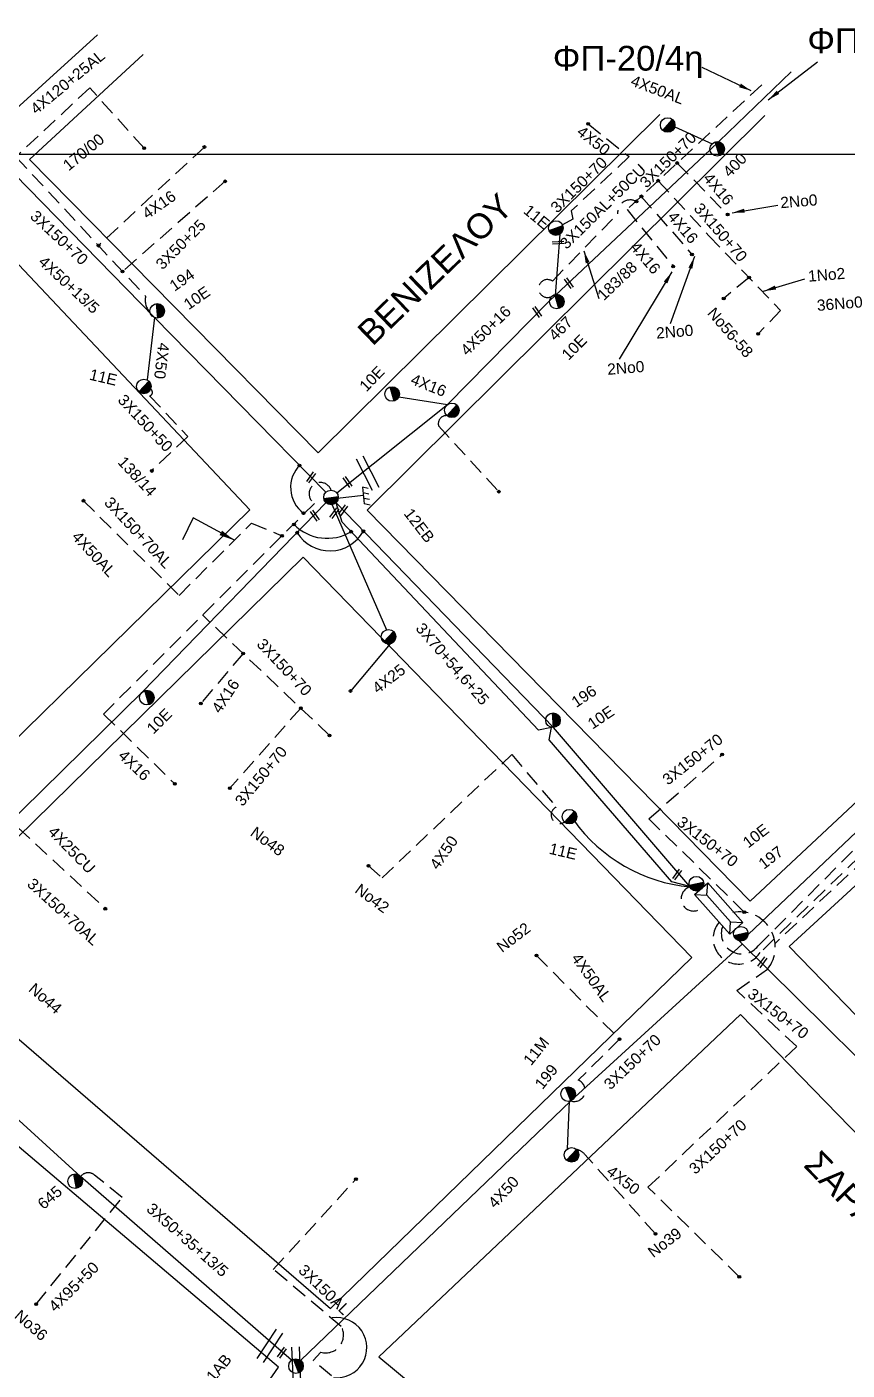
# Model space of a CAD drawing. Header units: millimetres. Extents: x 745 to 5694, y 762 to 3401.
# Drawn here: x 2047.4 to 2179.9, y 1695.2 to 1912.1 of the extents above; entities that cross this region are included whole.
import ezdxf

# ---------------------------------------------------------------- set-up
doc = ezdxf.new("R2010")
doc.units = ezdxf.units.MM
doc.linetypes.add('DASHED', pattern=[19.05, 12.7, -6.35])
for name, color, linetype in [('Άγνωστα', 7, 'Continuous'), ('Γείωση', 7, 'Continuous'), ('Γυμνά εναέρια ΧΤ και ΦΟΠ (3Φ)   4x50+16AL', 7, 'Continuous'), ('Εναέρια παροχή ΧΤ 4x16', 7, 'SYN_LINE'), ('Εναέρια παροχή ΧΤ 4x25', 7, 'SYN_LINE'), ('Επιγραφές - Σχήματα', 7, 'Continuous'), ('Καλώδια ΧΤ   3x150+50CU', 7, 'DASHED'), ('Καλώδια ΧΤ   3x150+70AL', 7, 'DASHED'), ('Καλώδια ΧΤ   3x150AL+50CU', 7, 'DASHED'), ('Μηχανική τομή', 7, 'Continuous'), ('Στύλος ΦΜ', 7, 'Continuous'), ('Στύλος ΦΜ @ 1', 7, 'Continuous'), ('Συνδέσεις', 7, 'Continuous'), ('Συνεστραμμένα ΧΤ   4x120+25 AL', 7, 'SYN_LINE'), ('Τομή', 7, 'Continuous'), ('Υποσταθμός εναέριος 2 στύλων', 7, 'Continuous'), ('Υποσταθμός πόλεως', 7, 'Continuous'), ('Υπόβαθρο ΔΕΗ', 7, 'Continuous'), ('Υπόγεια καλώδια Παροχών ΧΤ   4x50AL', 7, 'DASHED')]:
    doc.layers.add(name, color=color, linetype=linetype)
doc.styles.add('arial', font='arial.ttf')
doc.styles.get("Standard").update_dxf_attribs({"font": 'arial.ttf'})
doc.linetypes.add('SYN_LINE', pattern='A,0.5,-0.0001,["/\\/\\/\\/",Standard,S=0.1,R=0,X=0,Y=-0.05],-0.25', length=0.7501)
doc.dimstyles.new('ISO-25', dxfattribs={"dimtxt": 2.5, "dimasz": 2.5, "dimexe": 1.25, "dimexo": 0.625, "dimtad": 1, "dimtxsty": 'Standard', "dimcen": 2.5, "dimadec": 0, "dimazin": 0, "dimtfac": 1, "dimtmove": 0, "dimatfit": 3, "dimfxl": 1, "dimarcsym": 0})

# ---------------------------------------------------------------- blocks, each defined once
blk = doc.blocks.new('ΥΠΑΡΧΩΝ ΤΣΙΜΕΝΤΕΝΙΟΣ ΣΤΥΛΟΣ')
at = {"layer": 'Στύλος ΦΜ'}
blk.add_hatch(color=256, dxfattribs=at).paths.add_polyline_path([(-1.29, -2.28, 0.574793), (2.62, 0, 0.268822), (1.3, 2.27)])
blk.add_line((-1.29, -2.28), (1.3, 2.27), dxfattribs=at)
blk.add_circle((0, 0), 2.62, dxfattribs=at)
at = {"layer": 'Στύλος ΦΜ', "flags": 4}
for tag, p in [('ΑΡΙΘΜΟΣ', (-4.68, 8.05)), ('ΤΥΠΟΣ', (-4.91, 3.03))]:
    blk.add_attdef(tag, p, '', height=4, dxfattribs=at)
blk = doc.blocks.new('ΥΠΟΣΤΑΘΜΟΣ ΕΝΑΕΡΙΟΣ ΕΠΙ 2 ΣΤΥΛΩΝ')
at = {"layer": 'Υποσταθμός εναέριος 2 στύλων', "linetype": 'Continuous'}
for points in [[(-11.97, -2.11, 0.574793), (-8.45, -0.07, 0.268822), (-9.64, 1.98)], [(9.68, -2.15, 0.574793), (13.19, -0.1, 0.268822), (12.01, 1.95)]]:
    blk.add_hatch(color=256, dxfattribs=at).paths.add_polyline_path(points)
for p, q in [((-11.97, -2.11), (-9.64, 1.98)), ((9.68, -2.15), (12.01, 1.95))]:
    blk.add_line(p, q, dxfattribs=at)
for centre in [(-10.81, -0.07), (10.84, -0.1)]:
    blk.add_circle(centre, 2.36, dxfattribs=at)
at = {"layer": 'Υποσταθμός πόλεως', "linetype": 'Continuous', "ltscale": 40}
blk.add_lwpolyline([(-8.57, 2.82), (8.57, 2.82), (8.57, -2.82), (-8.57, -2.82)], close=True, dxfattribs=at)
for points in [[(-5.75, 0), (-8.57, 2.82)], [(-8.57, -2.82), (-5.75, 0)], [(-5.75, 0), (5.75, 0)], [(5.75, 0), (8.57, 2.82)], [(8.57, -2.82), (5.75, 0)]]:
    blk.add_lwpolyline(points, dxfattribs=at)
at = {"layer": 'Υποσταθμός εναέριος 2 στύλων', "ltscale": 40, "flags": 1}
for tag, p in [('ΜΕΤΑΣΧΗΜΑΤΙΣΜΟΣ', (14.09, 2.51)), ('ΙΣΧΥΣ', (14.07, -0.28)), ('ΑΡΙΘΜΟΣ', (14.19, -3))]:
    blk.add_attdef(tag, p, '', height=1.8, dxfattribs=at)
blk = doc.blocks.new('_ΣΥΝΔΕΣΗ')
at = {"layer": 'Συνδέσεις', "linetype": 'SYN_LINE', "ltscale": 40}
blk.add_hatch(color=256, dxfattribs=at).paths.add_polyline_path([(0.5, -0.01, 1), (-0.5, -0.01, 1)])
at = {"layer": 'Συνδέσεις'}
blk.add_circle((0, -0.01), 0.5, dxfattribs=at)
blk = doc.blocks.new('ΜΗΧΑΝΙΚΗ ΤΟΜΗ')
at = {"layer": 'Μηχανική τομή', "ltscale": 40}
for p, q in [((-1.89, 0.78), (1.89, 0.78)), ((1.89, 0), (-1.89, 0))]:
    blk.add_line(p, q, dxfattribs=at)
blk = doc.blocks.new('ΓΕΙΩΣΗ')
at = {"layer": 'Γείωση', "ltscale": 40}
for p, q in [((-2.34, 11.45), (-3, 9.45)), ((-0.34, 11.45), (-1, 9.45)), ((1.66, 11.45), (1, 9.45)), ((3.66, 11.45), (3, 9.45)), ((0, 9.45), (0, 0))]:
    blk.add_line(p, q, dxfattribs=at)
blk.add_lwpolyline([(-3, 9.45), (3, 9.45)], dxfattribs=at)
blk = doc.blocks.new('ΤΟΜΗ')
at = {"layer": 'Τομή', "ltscale": 40}
for p, q in [((-5.68, 0), (5.68, 0)), ((5.68, -2.33), (-5.68, -2.33))]:
    blk.add_line(p, q, dxfattribs=at)

msp = doc.modelspace()

# ---------------------------------------------------------------- linework, layer by layer
at = {"layer": 'Άγνωστα', "color": 85}
for points in [[(2097.45, 1836.81), (2115.31, 1851.08), (2131.81, 1867.86), (2157.74, 1892.23), (2170.86, 1904.8)], [(2152.05, 1895.96), (2158.06, 1893.2)], [(2133.46, 1878.58), (2132.71, 1868.71)], [(2163.9, 1765.53), (2191.62, 1791.79), (2211.78, 1811.96), (2258.27, 1848.46)]]:
    msp.add_lwpolyline(points, dxfattribs=at)
at = {"layer": 'Άγνωστα', "color": 6, "linetype": 'DASHED', "ltscale": 0.2}
for points in [[(2066.33, 1892.5), (2057.56, 1902.22), (2045.61, 1891.1)], [(2079.41, 1887.14), (2062.84, 1872.58)], [(2093.83, 1835.13), (2059.76, 1801.11)], [(2096.28, 1797.66), (2075.74, 1817.11)], [(2091.63, 1802.06), (2080.17, 1789.13)]]:
    msp.add_lwpolyline(points, dxfattribs=at)
at = {"layer": 'Άγνωστα', "color": 5, "linetype": 'DASHED', "ltscale": 0.2}
for points in [[(2166.11, 1902.74), (2144.33, 1882.56)], [(2149.37, 1887.23), (2157.57, 1878.35), (2169.15, 1866.27), (2165.51, 1862.49)], [(2164.04, 1871.61), (2159.95, 1868.2)]]:
    msp.add_lwpolyline(points, dxfattribs=at)
at = {"layer": 'Άγνωστα', "color": 27, "linetype": 'DASHED', "ltscale": 0.2}
msp.add_lwpolyline([(2138.07, 1896.41), (2144.68, 1891.12)], dxfattribs=at)
at = {"layer": 'Άγνωστα', "color": 6}
for points in [[(2095.7, 1836.93), (2068.02, 1865.12), (2040.83, 1892.91)], [(2068.02, 1865.12), (2066.8, 1855.07)]]:
    msp.add_lwpolyline(points, dxfattribs=at)
at = {"layer": 'Άγνωστα', "color": 6, "linetype": 'DASHED', "ltscale": 0.2}
for points in [[(2045.67, 1891.04), (2066.56, 1868.58, 0.231444), (2067.3, 1865.9, -13.424345)], [(2096.54, 1837.26, 1.412903), (2093.83, 1835.13)], [(2156.77, 1770.27, -1.448967), (2154.48, 1773.2, -1.448967)]]:
    msp.add_lwpolyline(points, format="xyb", dxfattribs=at)
at = {"layer": 'Άγνωστα', "color": 5, "linetype": 'DASHED', "ltscale": 0.2}
msp.add_lwpolyline([(2252.14, 1849.92), (2252.16, 1842.7, -0.283017), (2250.18, 1839.45), (2214.65, 1809.51), (2184.58, 1780.68), (2165.86, 1762.62, -1.059269), (2159.21, 1767.54, -2.253577)], format="xyb", dxfattribs=at)
at = {"layer": 'Άγνωστα', "color": 2, "linetype": 'DASHED', "ltscale": 0.2}
msp.add_lwpolyline([(2159.78, 1766.9, 0.865494), (2165.52, 1763.68), (2189.63, 1787.88), (2221, 1817.13), (2248.61, 1839.28), (2249.67, 1840.21, 0.282925), (2250.68, 1843.45), (2250.36, 1849.02)], format="xyb", dxfattribs=at)
at = {"layer": 'Άγνωστα', "color": 30}
msp.add_lwpolyline([(2020.06, 1759.21), (2036.86, 1776.05), (2066.11, 1804.74), (2095.7, 1835.24)], dxfattribs=at)
at = {"layer": 'Άγνωστα', "color": 30, "linetype": 'SYN_LINE', "ltscale": 20}
msp.add_lwpolyline([(2154.46, 1773.25), (2132.47, 1798.94), (2097.34, 1835.24)], dxfattribs=at)
at = {"layer": 'Άγνωστα', "color": 6, "linetype": 'SYN_LINE', "ltscale": 20}
msp.add_lwpolyline([(2154.46, 1773.25), (2151.57, 1774.03), (2131.74, 1796.94), (2132.15, 1798.96), (2130.06, 1798.52), (2098.3, 1832.09), (2097.34, 1835.24)], dxfattribs=at)
at = {"layer": 'Άγνωστα', "color": 151, "linetype": 'Continuous', "ltscale": 0.2}
msp.add_lwpolyline([(2090.13, 1696.76), (2056.07, 1726.45), (2020.21, 1759.09), (1990.8, 1781.71), (1971.84, 1798.87)], dxfattribs=at)
at = {"layer": 'Άγνωστα', "color": 1, "linetype": 'DASHED', "ltscale": 0.2}
for points in [[(2205.09, 1798.63), (2168.25, 1764.07)], [(2163.28, 1769.13), (2147.87, 1784.19), (2159.7, 1794.6)]]:
    msp.add_lwpolyline(points, dxfattribs=at)
at = {"layer": 'Άγνωστα', "color": 30, "linetype": 'DASHED', "ltscale": 0.2}
msp.add_lwpolyline([(2102.55, 1776.6), (2104.77, 1774.66), (2125.7, 1794.58), (2132.91, 1786.09, 1.102631), (2134.24, 1783.68, -7.657737)], format="xyb", dxfattribs=at)
msp.add_lwpolyline([(2045.98, 1782.76), (2060.06, 1769.69)], dxfattribs=at)
at = {"layer": 'Άγνωστα', "color": 1, "linetype": 'DASHED', "ltscale": 0.2}
msp.add_lwpolyline([(2162.47, 1710.24), (2147.71, 1724.71), (2171.75, 1747.45), (2162.05, 1756.47), (2167.05, 1759.93, 0.70149), (2161.42, 1769.06, 10.1947)], format="xyb", dxfattribs=at)
at = {"layer": 'Άγνωστα', "color": 173}
msp.add_lwpolyline([(2091.6, 1696.74), (2135.25, 1738.65), (2162.95, 1763.98)], dxfattribs=at)
at = {"layer": 'Άγνωστα', "color": 173, "linetype": 'DASHED', "ltscale": 0.2}
for points in [[(2143.13, 1748.61), (2136.45, 1741.99, -0.978609), (2135.25, 1738.65)], [(2148.92, 1717.18), (2137.47, 1730.06, 0.164196), (2136.17, 1730.8, -15.005839)]]:
    msp.add_lwpolyline(points, format="xyb", dxfattribs=at)
at = {"layer": 'Άγνωστα', "color": 173, "linetype": 'SYN_LINE', "ltscale": 8}
msp.add_lwpolyline([(2134.99, 1738.58), (2134.68, 1730.89)], dxfattribs=at)
at = {"layer": 'Άγνωστα', "color": 151, "linetype": 'DASHED', "ltscale": 0.2}
msp.add_lwpolyline([(2048.89, 1705.83), (2062.78, 1723.04), (2058.32, 1726.68, 0.421509), (2056.07, 1726.45, 2.268556)], format="xyb", dxfattribs=at)
at = {"layer": 'Άγνωστα', "color": 62, "linetype": 'DASHED', "ltscale": 0.2}
msp.add_lwpolyline([(2087.2, 1711.43), (2100.55, 1726.01)], dxfattribs=at)
at = {"layer": 'Γυμνά εναέρια ΧΤ και ΦΟΠ (3Φ)   4x50+16AL', "color": 27}
msp.add_lwpolyline([(2232.95, 1694.24), (2214.3, 1713.16), (2195.43, 1731.89), (2162.44, 1764.49)], dxfattribs=at)
at = {"layer": 'Εναέρια παροχή ΧΤ 4x16', "color": 6, "linetype": 'DASHED', "ltscale": 0.2}
for points in [[(2076.06, 1892.67), (2058.96, 1876.76)], [(2082.32, 1810.88), (2075.48, 1802.82)], [(2059.76, 1801.11), (2071.29, 1789.85)]]:
    msp.add_lwpolyline(points, dxfattribs=at)
at = {"layer": 'Εναέρια παροχή ΧΤ 4x16', "color": 5, "linetype": 'DASHED', "ltscale": 0.2}
for points in [[(2152.45, 1890.09), (2160.58, 1881.77)], [(2146.64, 1884.7), (2154.82, 1875.34)], [(2144.33, 1882.56), (2144.33, 1882.56), (2151.78, 1873.41)]]:
    msp.add_lwpolyline(points, dxfattribs=at)
at = {"layer": 'Εναέρια παροχή ΧΤ 4x16', "color": 27, "ltscale": 20}
msp.add_lwpolyline([(2107.46, 1852.31), (2115.31, 1851.08)], dxfattribs=at)
at = {"layer": 'Επιγραφές - Σχήματα', "color": 27, "linetype": 'DASHED', "ltscale": 0.2}
msp.add_line((2113.89, 1847.63), (2123.63, 1837.02), dxfattribs=at)
at = {"layer": 'Επιγραφές - Σχήματα', "color": 7, "linetype": 'SYN_LINE', "ltscale": 20}
msp.add_line((2096.66, 1835.03), (2105.47, 1814.73), dxfattribs=at)
at = {"layer": 'Επιγραφές - Σχήματα', "color": 7, "linetype": 'SYN_LINE', "ltscale": 10}
msp.add_line((2106.08, 1812.44), (2099.65, 1804.83), dxfattribs=at)
at = {"layer": 'Επιγραφές - Σχήματα'}
msp.add_lwpolyline([(780.39, 1891.51), (3073.89, 1891.51), (3073.89, 778.3), (780.39, 778.3)], close=True, dxfattribs=at)
at = {"layer": 'Επιγραφές - Σχήματα', "color": 27, "linetype": 'DASHED', "ltscale": 0.2}
msp.add_arc((2115.15, 1847.99), 1.31, 85.735, 195.8093, dxfattribs=at)
at = {"layer": 'Επιγραφές - Σχήματα', "ltscale": 0.2}
for centre, radius, start, end in [((2095.15, 1837.71), 5.16, 134.7217, 233.3787), ((2095.9, 1837.08), 7.59, 225.0602, 300.6915), ((2096.33, 1833.67), 6.21, 211.7396, 330.6252), ((2097.42, 1698.8), 4.87, 264.4089, 98.3746)]:
    msp.add_arc(centre, radius, start, end, dxfattribs=at)
at = {"layer": 'Επιγραφές - Σχήματα', "color": 30, "linetype": 'SYN_LINE', "ltscale": 20}
msp.add_arc((2157.01, 1799.34), 26.26, 215.8259, 264.4755, dxfattribs=at)
at = {"layer": 'Καλώδια ΧΤ   3x150+50CU', "color": 6, "linetype": 'DASHED', "ltscale": 0.2}
msp.add_lwpolyline([(2067.12, 1853.65, -0.870967), (2067.21, 1852.49), (2073.39, 1845.95), (2067.49, 1840.38)], format="xyb", dxfattribs=at)
at = {"layer": 'Καλώδια ΧΤ   3x150+70AL', "color": 27, "linetype": 'DASHED', "ltscale": 0.2}
msp.add_lwpolyline([(2144.68, 1891.12), (2135.32, 1882.36), (2135.57, 1881.01), (2133.9, 1880.13)], dxfattribs=at)
at = {"layer": 'Καλώδια ΧΤ   3x150+70AL', "color": 6, "ltscale": 0.2}
msp.add_lwpolyline([(2071.98, 1820.28), (2083.68, 1831.93), (2088.6, 1829.91)], dxfattribs=at)
at = {"layer": 'Καλώδια ΧΤ   3x150+70AL', "color": 62, "ltscale": 0.2}
msp.add_lwpolyline([(2114.18, 1679.6), (2093.66, 1696.71), (2094.88, 1698.07, 0.662838), (2098.18, 1702.23), (2087.2, 1711.43)], format="xyb", dxfattribs=at)
at = {"layer": 'Καλώδια ΧΤ   3x150AL+50CU', "color": 5, "linetype": 'DASHED', "ltscale": 0.2}
msp.add_lwpolyline([(2132.15, 1868.55, -1.751054), (2132.27, 1871.03), (2142.82, 1881.88, -0.596155), (2145.84, 1883.89, -4.813052)], format="xyb", dxfattribs=at)
at = {"layer": 'Συνεστραμμένα ΧΤ   4x120+25 AL', "color": 173, "ltscale": 20}
msp.add_lwpolyline([(2040.88, 1894.54), (2058.78, 1910.8)], dxfattribs=at)
at = {"layer": 'Υπόβαθρο ΔΕΗ'}
for points in [[(2149.63, 1897.94), (2094.42, 1843.29), (2047.79, 1890.65), (2066.18, 1907.64)], [(2199.96, 1898.35), (2247.11, 1848.33), (2164.24, 1770.88), (2102.37, 1834.03), (2166.57, 1897.78)], [(2038.03, 1882.15), (1966.38, 1815.42), (2019.23, 1771.2), (2083.41, 1834.08), (2038.03, 1882.15)], [(2170.53, 1763.57), (2254.37, 1840.62), (2316.67, 1776.12), (2234.05, 1698.16), (2170.53, 1763.57)], [(2092.02, 1826.44), (2028.29, 1763.97), (2096.45, 1705.15), (2154.82, 1761.8), (2092.02, 1826.44)], [(2020.18, 1753.14), (1960.75, 1673.37), (2031.61, 1614.47), (2088.05, 1695.68), (2020.18, 1753.14)], [(2162.67, 1752.6), (2104.26, 1697.32), (2175.2, 1638.45), (2223.57, 1690.05), (2162.67, 1752.6)]]:
    msp.add_lwpolyline(points, dxfattribs=at)
at = {"layer": 'Υπόγεια καλώδια Παροχών ΧΤ   4x50AL', "color": 6, "ltscale": 0.2}
msp.add_lwpolyline([(2056.49, 1835.58), (2071.98, 1820.28)], dxfattribs=at)
at = {"layer": 'Υπόγεια καλώδια Παροχών ΧΤ   4x50AL', "color": 173, "linetype": 'DASHED', "ltscale": 0.2}
msp.add_lwpolyline([(2129.71, 1762.14), (2143.13, 1748.61)], dxfattribs=at)

# ---------------------------------------------------------------- block references
at = {"layer": 'Γείωση', "xscale": 0.4499999999997964, "yscale": 0.4499999999997964, "zscale": 0.4499999999997964, "rotation": 276.1070619728359}
msp.add_blockref('ΓΕΙΩΣΗ', (2097.52, 1835.94), dxfattribs=at)
at = {"layer": 'Μηχανική τομή'}
for p, xscale, yscale, zscale, rotation in [((2133.23, 1877.04), 0.5000000000001072, 0.5000000000001072, 0.5000000000001072, 3.493573179099646), ((2134.79, 1870.58), 0.4999999999999748, 0.4999999999999748, 0.4999999999999748, 305.1041247031648), ((2129.64, 1865.91), 0.4999999999999748, 0.4999999999999748, 0.4999999999999748, 305.1041247031648), ((2093.15, 1839.45), 0.499999999999987, 0.499999999999987, 0.499999999999987, 233.5417678516444), ((2099.01, 1838.48), 0.4999999999999748, 0.4999999999999748, 0.4999999999999748, 305.1041247031648), ((2093.76, 1833.03), 0.4999999999999748, 0.4999999999999748, 0.4999999999999748, 305.1041247031648), ((2096.9, 1833.68), 0.499999999999987, 0.499999999999987, 0.499999999999987, 233.5417678516444), ((2098.31, 1834.14), 0.499999999999987, 0.499999999999987, 0.499999999999987, 233.5417678516444), ((2152.27, 1775.32), 0.499999999999987, 0.499999999999987, 0.499999999999987, 233.5417678516444), ((2166.02, 1761.15), 0.499999999999987, 0.499999999999987, 0.499999999999987, 233.5417678516444), ((2088.42, 1698.11), 0.499999999999987, 0.499999999999987, 0.499999999999987, 233.5417678516444)]:
    msp.add_blockref('ΜΗΧΑΝΙΚΗ ΤΟΜΗ', p, dxfattribs=dict(at, xscale=xscale, yscale=yscale, zscale=zscale, rotation=rotation))
at = {"layer": 'Στύλος ΦΜ @ 1', "ltscale": 40, "xscale": 0.4499999999996779, "yscale": 0.4499999999996779, "zscale": 0.4499999999996779, "rotation": 346.8465568456768}
for p in [(2150.9, 1896.23), (2116.05, 1850.16), (2105.81, 1813.6), (2135.37, 1729.94)]:
    msp.add_blockref('ΥΠΑΡΧΩΝ ΤΣΙΜΕΝΤΕΝΙΟΣ ΣΤΥΛΟΣ', p, dxfattribs=at)
at = {"layer": 'Στύλος ΦΜ @ 1', "ltscale": 40}
ref = msp.add_blockref('ΥΠΑΡΧΩΝ ΤΣΙΜΕΝΤΕΝΙΟΣ ΣΤΥΛΟΣ', (2158.91, 1892.38), dxfattribs=dict(at, xscale=0.4499999999995946, yscale=0.4499999999995946, zscale=0.4499999999995946, rotation=46.06343717237576))
ref.add_attrib('ΤΥΠΟΣ', '400', (2160.93, 1887.65), dxfattribs={"layer": 'Στύλος ΦΜ', "height": 1.8, "rotation": 46.0634, "flags": 4})
ref = msp.add_blockref('ΥΠΑΡΧΩΝ ΤΣΙΜΕΝΤΕΝΙΟΣ ΣΤΥΛΟΣ', (2132.85, 1879.59), dxfattribs=dict(at, xscale=0.4499999999997005, yscale=0.4499999999997005, zscale=0.4499999999997005, rotation=320.3257848329405))
ref.add_attrib('ΤΥΠΟΣ', '11E', (2127.45, 1882.14), dxfattribs={"layer": 'Στύλος ΦΜ', "height": 1.8, "rotation": 320.3258, "flags": 4})
ref = msp.add_blockref('ΥΠΑΡΧΩΝ ΤΣΙΜΕΝΤΕΝΙΟΣ ΣΤΥΛΟΣ', (2068.44, 1866.22), dxfattribs=dict(at, xscale=0.4499999999996352, yscale=0.4499999999996352, zscale=0.4499999999996352, rotation=34.71121085021541))
ref.add_attrib('ΤΥΠΟΣ', '194', (2071.23, 1869.28), dxfattribs={"layer": 'Στύλος ΦΜ', "height": 1.8, "rotation": 34.7112, "flags": 4})
ref.add_attrib('ΑΡΙΘΜΟΣ', '10E', (2073.51, 1866.3), dxfattribs={"layer": 'Στύλος ΦΜ', "height": 1.8, "rotation": 34.7112, "flags": 4})
ref = msp.add_blockref('ΥΠΑΡΧΩΝ ΤΣΙΜΕΝΤΕΝΙΟΣ ΣΤΥΛΟΣ', (2132.98, 1867.72), dxfattribs=dict(at, xscale=0.4499999999995896, yscale=0.4499999999995896, zscale=0.4499999999995896, rotation=45.07586013415982))
ref.add_attrib('ΤΥΠΟΣ', '467', (2132.76, 1861.26), dxfattribs={"layer": 'Στύλος ΦΜ', "height": 1.8, "rotation": 45.0759, "flags": 4})
ref.add_attrib('ΑΡΙΘΜΟΣ', '10E', (2134.86, 1858.12), dxfattribs={"layer": 'Στύλος ΦΜ', "height": 1.8, "rotation": 45.0759, "flags": 4})
ref = msp.add_blockref('ΥΠΑΡΧΩΝ ΤΣΙΜΕΝΤΕΝΙΟΣ ΣΤΥΛΟΣ', (2066.29, 1854.01), dxfattribs=dict(at, xscale=0.4499999999996779, yscale=0.4499999999996779, zscale=0.4499999999996779, rotation=346.8465568456768))
ref.add_attrib('ΤΥΠΟΣ', '11E', (2057.36, 1855.13), dxfattribs={"layer": 'Στύλος ΦΜ', "height": 1.8, "rotation": 346.8466, "flags": 4})
ref = msp.add_blockref('ΥΠΑΡΧΩΝ ΤΣΙΜΕΝΤΕΝΙΟΣ ΣΤΥΛΟΣ', (2106.38, 1852.79), dxfattribs=dict(at, xscale=0.4499999999997974, yscale=0.4499999999997974, zscale=0.4499999999997974, rotation=46.02754444305781))
ref.add_attrib('ΤΥΠΟΣ', '10E', (2102.22, 1853.03), dxfattribs={"layer": 'Στύλος ΦΜ', "height": 1.8, "rotation": 46.0275, "flags": 4})
ref = msp.add_blockref('ΥΠΑΡΧΩΝ ΤΣΙΜΕΝΤΕΝΙΟΣ ΣΤΥΛΟΣ', (2096.52, 1836.09), dxfattribs=dict(at, xscale=0.4499999999996411, yscale=0.4499999999996411, zscale=0.4499999999996411, rotation=307.6747729249735))
ref.add_attrib('ΤΥΠΟΣ', '12EB', (2108.18, 1833.46), dxfattribs={"layer": 'Στύλος ΦΜ', "height": 1.8, "rotation": 307.6748, "flags": 4})
ref = msp.add_blockref('ΥΠΑΡΧΩΝ ΤΣΙΜΕΝΤΕΝΙΟΣ ΣΤΥΛΟΣ', (2066.77, 1803.77), dxfattribs=dict(at, xscale=0.4499999999995561, yscale=0.4499999999995561, zscale=0.4499999999995561, rotation=45.28843274715244))
ref.add_attrib('ΤΥΠΟΣ', '10E', (2067.84, 1797.76), dxfattribs={"layer": 'Στύλος ΦΜ', "height": 1.8, "rotation": 45.2884, "flags": 4})
ref = msp.add_blockref('ΥΠΑΡΧΩΝ ΤΣΙΜΕΝΤΕΝΙΟΣ ΣΤΥΛΟΣ', (2132.38, 1800.12), dxfattribs=dict(at, xscale=0.4499999999997563, yscale=0.4499999999997563, zscale=0.4499999999997563, rotation=34.00640709298126))
ref.add_attrib('ΤΥΠΟΣ', '196', (2136.13, 1802.07), dxfattribs={"layer": 'Στύλος ΦΜ', "height": 1.8, "rotation": 34.0064, "flags": 4})
ref.add_attrib('ΑΡΙΘΜΟΣ', '10E', (2138.75, 1798.58), dxfattribs={"layer": 'Στύλος ΦΜ', "height": 1.8, "rotation": 34.0064, "flags": 4})
ref = msp.add_blockref('ΥΠΑΡΧΩΝ ΤΣΙΜΕΝΤΕΝΙΟΣ ΣΤΥΛΟΣ', (2135.04, 1784.55), dxfattribs=dict(at, xscale=0.4499999999996779, yscale=0.4499999999996779, zscale=0.4499999999996779, rotation=346.8465568456768))
ref.add_attrib('ΤΥΠΟΣ', '11E', (2131.63, 1778.58), dxfattribs={"layer": 'Στύλος ΦΜ', "height": 1.8, "rotation": 346.8466, "flags": 4})
ref = msp.add_blockref('ΥΠΑΡΧΩΝ ΤΣΙΜΕΝΤΕΝΙΟΣ ΣΤΥΛΟΣ', (2134.82, 1739.74), dxfattribs=dict(at, xscale=0.4499999999995102, yscale=0.4499999999995102, zscale=0.4499999999995102, rotation=51.26089774887592))
ref.add_attrib('ΤΥΠΟΣ', '11M', (2128.83, 1744.22), dxfattribs={"layer": 'Στύλος ΦΜ', "height": 1.8, "rotation": 51.2609, "flags": 4})
ref.add_attrib('ΑΡΙΘΜΟΣ', '199', (2130.67, 1740.37), dxfattribs={"layer": 'Στύλος ΦΜ', "height": 1.8, "rotation": 51.2609, "flags": 4})
ref = msp.add_blockref('ΥΠΑΡΧΩΝ ΤΣΙΜΕΝΤΕΝΙΟΣ ΣΤΥΛΟΣ', (2055.18, 1725.68), dxfattribs=dict(at, xscale=0.4499999999996939, yscale=0.4499999999996939, zscale=0.4499999999996939, rotation=40.89445857499415))
ref.add_attrib('ΤΥΠΟΣ', '645', (2050.09, 1721.01), dxfattribs={"layer": 'Στύλος ΦΜ', "height": 1.8, "rotation": 40.8945, "flags": 4})
ref = msp.add_blockref('ΥΠΑΡΧΩΝ ΤΣΙΜΕΝΤΕΝΙΟΣ ΣΤΥΛΟΣ', (2090.86, 1695.83), dxfattribs=dict(at, xscale=0.4499999999996054, yscale=0.4499999999996054, zscale=0.4499999999996054, rotation=51.04113645031606))
ref.add_attrib('ΤΥΠΟΣ', '11AB', (2076.73, 1692.06), dxfattribs={"layer": 'Στύλος ΦΜ', "height": 1.8, "rotation": 51.0411, "flags": 4})
ref.add_attrib('ΑΡΙΘΜΟΣ', '3090', (2078.8, 1687.72), dxfattribs={"layer": 'Στύλος ΦΜ', "height": 1.8, "rotation": 51.0411, "flags": 4})
at = {"layer": 'Συνδέσεις', "xscale": 0.4499999999998181, "yscale": 0.4499999999998181, "zscale": 0.4499999999998181}
for p in [(2138.07, 1896.41), (2066.33, 1892.5), (2076.06, 1892.68), (2152.45, 1890.09), (2079.41, 1887.14), (2149.37, 1887.24), (2146.65, 1884.71), (2145.84, 1883.9), (2160.59, 1881.77), (2058.96, 1876.76), (2154.82, 1875.34), (2062.84, 1872.59), (2151.78, 1873.41), (2164.04, 1871.61), (2159.95, 1868.21), (2165.52, 1862.5), (2067.56, 1840.37), (2091.41, 1841.25), (2123.63, 1837.03), (2056.55, 1835.57), (2092.08, 1833.57), (2090.54, 1831.71), (2099.77, 1830.56), (2101.74, 1830.63), (2088.6, 1829.91), (2091.05, 1830.41), (2082.32, 1810.89), (2099.65, 1804.84), (2075.48, 1802.83), (2091.63, 1802.07), (2096.28, 1797.67), (2159.71, 1794.6), (2071.29, 1789.86), (2080.17, 1789.14), (2102.56, 1776.61), (2060.06, 1769.69), (2163.28, 1769.14), (2129.71, 1762.14), (2143.13, 1748.62), (2100.55, 1726.02), (2148.92, 1717.18), (2162.47, 1710.25), (2048.89, 1705.84)]:
    msp.add_blockref('_ΣΥΝΔΕΣΗ', p, dxfattribs=at)
at = {"layer": 'Τομή'}
for p, xscale, yscale, zscale, rotation in [((2102.96, 1840.28), 0.4999999999999873, 0.4999999999999873, 0.4999999999999873, 296.8981829702686), ((2087.12, 1698.79), 0.5000000000000168, 0.5000000000000168, 0.5000000000000168, 236.3778643283417), ((2091.49, 1696.08), 0.5000000000000034, 0.5000000000000034, 0.5000000000000034, 272.4014836289659)]:
    msp.add_blockref('ΤΟΜΗ', p, dxfattribs=dict(at, xscale=xscale, yscale=yscale, zscale=zscale, rotation=rotation))
at = {"layer": 'Υποσταθμός εναέριος 2 στύλων', "xscale": 0.4999999999999014, "yscale": 0.4999999999999014, "zscale": 0.4999999999999014, "rotation": 311.7152050841564}
msp.add_blockref('ΥΠΟΣΤΑΘΜΟΣ ΕΝΑΕΡΙΟΣ ΕΠΙ 2 ΣΤΥΛΩΝ', (2159.16, 1769.71), dxfattribs=at)

# ---------------------------------------------------------------- texts
at = {"layer": 'Άγνωστα', "char_height": 1.8, "attachment_point": 1, "style": 'arial'}
for s, insert, width, rotation in [('4X50', (2137.18, 1896.25), 69.1904, 321.8275), ('170/00', (2053, 1890.12), 69.1904, 39.4039), ('3X150+70', (2156.36, 1883.86), 69.1904, 310.8705), ('3X150+70', (2049, 1882.63), 69.1904, 317.1338), ('3X50+25', (2068.02, 1874.01), 18.0383, 45.0692), ('4X50+13/5', (2050.34, 1875.26), 69.1904, 317.1338), ('4X50+16', (2117.25, 1860.14), 69.1904, 44.399), ('4X50', (2070.43, 1860.94), 69.1904, 263), ('3X70+54,6+25', (2111.44, 1816.05), 69.1904, 310.864), ('3X150+70', (2085.7, 1813.52), 69.1904, 313.0478), ('3X150+70', (2149.83, 1790.95), 69.1904, 38.243), ('3X150+70', (2080.84, 1787.23), 69.1904, 50.4538), ('3X150+70', (2153.34, 1784.77), 69.1904, 322.2912), ('4X25CU', (2051.95, 1783.22), 69.1904, 314.5361), ('4X50', (2112.31, 1776.86), 69.1904, 55.2203), ('3X150+70', (2164.75, 1757), 69.1904, 322.2912), ('3X150+70', (2140.4, 1741.63), 69.1904, 43.668), ('3X150+70', (2154.14, 1728), 69.1904, 42.8208), ('4X50', (2141.97, 1728.37), 69.1904, 322.2466), ('4X50', (2121.71, 1722.4), 69.1904, 47.0937), ('3X50+35+13/5', (2067.75, 1722.35), 69.1904, 318.6577), ('4X95+50', (2050.71, 1705.72), 69.1904, 44.6475), ('3X150AL', (2092.36, 1712.43), 69.1904, 315.9183)]:
    msp.add_mtext(s, dxfattribs=dict(at, insert=insert, width=width, rotation=rotation))
at = {"layer": 'Εναέρια παροχή ΧΤ 4x16', "char_height": 1.8, "width": 69.1904, "attachment_point": 1, "style": 'arial'}
for insert, rotation in [((2157.88, 1888.73), 310.4736), ((2065.81, 1882.43), 34.7845), ((2152.15, 1882.53), 310.4736), ((2146.09, 1877.6), 310.4736), ((2109.89, 1856.14), 338.4002), ((2077.1, 1802.07), 56.5686), ((2063.23, 1795.52), 316.7143)]:
    msp.add_mtext('4X16', dxfattribs=dict(at, insert=insert, rotation=rotation))
at = {"layer": 'Εναέρια παροχή ΧΤ 4x25', "insert": (2102.97, 1805.75), "char_height": 1.8, "width": 69.1904, "attachment_point": 1, "rotation": 37.4826, "style": 'arial'}
msp.add_mtext('4X25', dxfattribs=at)
at = {"layer": 'Επιγραφές - Σχήματα', "ltscale": 0.2, "char_height": 4, "width": 30.8102, "attachment_point": 1}
for s, insert in [('ΦΠ-20/3η', (2173.47, 1911.86)), ('ΦΠ-20/4η', (2132.34, 1909.01))]:
    msp.add_mtext(s, dxfattribs=dict(at, insert=insert))
at = {"layer": 'Επιγραφές - Σχήματα', "width": 69.1904, "attachment_point": 1, "style": 'arial'}
for s, insert, char_height, rotation in [('ΒΕΝΙΖΕΛΟΥ', (2100.43, 1863.27), 4, 43.9891), ('2Nο0', (2169.02, 1884.58), 1.8, 4.6934), ('183/88', (2139.34, 1869.06), 1.8, 43.7583), ('1Nο2', (2173.5, 1872.71), 1.8, 4.6934), ('36Nο0', (2174.93, 1867.99), 1.8, 4.6934), ('Nο56-58', (2158.55, 1866.96), 1.8, 310.8705), ('2Nο0', (2148.96, 1863.52), 1.8, 4.6934), ('2Nο0', (2141.06, 1857.67), 1.8, 4.6934), ('Nο48', (2084.39, 1783.07), 1.8, 323.732), ('10Ε', (2162.81, 1780.81), 1.8, 37.4826), ('197', (2165.34, 1777.39), 1.8, 37.4826), ('Nο42', (2101.28, 1773.86), 1.8, 323.732), ('Nο52', (2123.06, 1763.94), 1.8, 37.4826), ('Nο44', (2048.71, 1757.85), 1.8, 318.8596), ('ΣΑΡΑΝΤΑΠΟΡΟΥ', (2175.56, 1730.95), 4, 314), ('Nο39', (2147.48, 1714.66), 1.8, 37.4826), ('Nο36', (2046.41, 1705.09), 1.8, 318.8596)]:
    msp.add_mtext(s, dxfattribs=dict(at, insert=insert, char_height=char_height, rotation=rotation))
at = {"layer": 'Καλώδια ΧΤ   3x150+70AL', "char_height": 1.8, "width": 69.1904, "attachment_point": 1, "style": 'arial'}
for s, insert, rotation in [('3X150+70', (2146.2, 1887.21), 44.399), ('3X150+70', (2131.79, 1883.18), 44.399), ('3X150+50', (2063.25, 1852.95), 313), ('138/14', (2063.25, 1842.92), 313), ('3X150+70AL', (2061.07, 1836.38), 313), ('4X50AL', (2055.84, 1830.86), 313), ('3X150+70AL', (2048.5, 1774.8), 317.5769)]:
    msp.add_mtext(s, dxfattribs=dict(at, insert=insert, rotation=rotation))
at = {"layer": 'Καλώδια ΧΤ   3x150AL+50CU', "insert": (2133.3, 1877.34), "char_height": 1.8, "width": 69.1904, "attachment_point": 1, "rotation": 44.399, "style": 'arial'}
msp.add_mtext('3X150AL+50CU', dxfattribs=at)
at = {"layer": 'Συνεστραμμένα ΧΤ   4x120+25 AL', "insert": (2047.75, 1899.23), "char_height": 1.8, "width": 69.1904, "attachment_point": 1, "rotation": 39.4039, "style": 'arial'}
msp.add_mtext('4X120+25AL', dxfattribs=at)
at = {"layer": 'Υπόγεια καλώδια Παροχών ΧΤ   4x50AL', "char_height": 1.8, "width": 69.1904, "attachment_point": 1, "style": 'arial'}
for insert, rotation in [((2145.41, 1904.35), 339.3877), ((2136.71, 1762.75), 305.8166)]:
    msp.add_mtext('4X50AL', dxfattribs=dict(at, insert=insert, rotation=rotation))

# ---------------------------------------------------------------- leaders
at = {"layer": 'Επιγραφές - Σχήματα', "ltscale": 40}
for points in [[(2164.38, 1901.76), (2156.46, 1905.53)], [(2167.14, 1900.28), (2175.09, 1906.45)], [(2161.32, 1882.06), (2168.7, 1883.29)], [(2137.37, 1875.9), (2139.8, 1868.19)], [(2155.25, 1874.99), (2151.3, 1864.1)], [(2151.59, 1872.51), (2143.06, 1858.4)], [(2166.4, 1869.41), (2173.04, 1871.4)]]:
    msp.add_leader(points, dimstyle='ISO-25', override={"dimasz": 2, "dimtad": 0}, dxfattribs=at)
at = {"layer": 'Επιγραφές - Σχήματα', "ltscale": 0.2}
msp.add_leader([(2080.91, 1829.17), (2074.27, 1832.78), (2072.54, 1829.27)], dimstyle='ISO-25', override={"dimgap": 0.625, "dimtad": 0}, dxfattribs=at)

doc.saveas('drawing.dxf')
